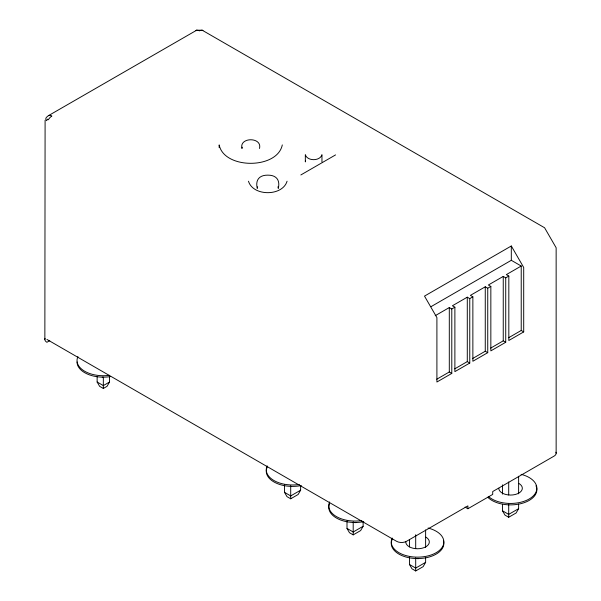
<?xml version="1.0" encoding="UTF-8"?>
<svg xmlns="http://www.w3.org/2000/svg" width="601" height="601" viewBox="0 0 601 601"><rect width="100%" height="100%" fill="white"/><g stroke="black" fill="none" stroke-linecap="round" stroke-linejoin="round"><path stroke-width="0.9" d="M45.098 120.29L44.857 339.422M242.263 147.177L241.963 148.485C238.943 136.863 262.524 136.863 259.497 148.485M257.611 186.806L257.251 188.376C255.2 179.804 259.452 175.049 267.776 175.146C276.092 175.049 280.351 179.804 278.301 188.376L277.94 186.806M282.297 144.909C277.361 169.452 224.098 169.452 219.162 144.909L219.162 147.591M287.068 181.217C282.545 196.482 253.006 196.482 248.483 181.217M305.616 160.655L305.331 161.894L305.331 154.735C307.284 161.308 320.01 161.308 321.956 154.735L321.956 161.894M109.532 376.459L109.532 382.018L107.053 386.315L103.334 388.464L99.616 386.315L97.137 382.018L97.137 376.459M300.628 485.563L300.628 490.191L298.141 494.488L290.704 498.785L286.985 496.636L284.506 492.339L284.506 484.932M363.124 521.645L363.124 526.273L360.645 530.57L353.2 534.867L349.481 532.719L347.002 528.422L347.002 521.014M425.621 557.728L425.621 562.356L423.142 566.653L415.697 570.95L411.978 568.801L409.499 564.504L409.499 557.097M518.618 504.029L518.618 508.664L516.139 512.961L508.701 517.258L504.983 515.11L502.504 510.812L502.504 504.329M196.399 30.681L196.955 30.05L48.365 115.7L46.615 117.157A6.078 3.508 0 0 0 46.615 120.666L47.577 119.156L48.365 119.749A7.017 4.049 -60 0 1 51.874 116.046A7.017 4.049 60 0 0 48.365 115.7M300.838 174.959L335.561 154.908M49.748 340.647L46.916 342.285A7.017 4.049 0 0 1 45.098 338.371M109.532 382.018L103.334 385.594L97.137 382.018M511.308 245.989L424.501 296.105L436.904 317.583L436.904 382.018L451.787 373.424L451.787 308.989L454.882 307.201L454.882 371.636L469.764 363.042L469.764 298.607L472.867 296.819L472.867 361.254L487.742 352.659L487.742 288.225L490.844 286.437L490.844 350.871L505.726 342.285L505.726 277.85L508.822 276.054L508.822 340.489L523.704 331.902L523.704 267.468L511.308 245.989L511.308 260.308L430.992 306.675M435.207 315.698L449.3 307.554L451.787 308.989M469.764 298.607L467.285 297.179L452.403 305.766L454.882 307.201M487.742 288.225L485.262 286.797L470.388 295.384L472.867 296.819M505.726 277.85L503.247 276.415L488.365 285.009L490.844 286.437M508.694 337.702L521.225 330.467L521.225 266.033L506.342 274.627L508.822 276.054M436.769 379.223L449.3 371.989L451.787 373.424M454.754 368.849L467.285 361.614L469.764 363.042M472.732 358.466L485.262 351.232L487.742 352.659M490.716 348.084L503.247 340.85L505.726 342.285M300.628 490.191L290.704 495.923L284.506 492.339M363.124 526.273L353.2 532.005L347.002 528.422M465.069 507.101L467.901 508.739L492.707 494.42L492.707 491.55L554.084 456.114A7.017 4.049 0 0 0 555.902 452.2M425.621 562.356L415.697 568.088L409.499 564.504M518.618 508.664L508.701 514.388L502.504 510.812M201.921 30.05L544.589 227.756L556.143 247.755L556.143 453.252M511.308 260.308L521.225 266.033M521.225 330.467L523.704 331.902M46.916 339.422L396.6 541.313A7.017 4.049 0 0 0 406.524 541.313L467.901 505.869L467.901 508.739M518.618 476.24L518.618 493.842M508.701 481.964L508.701 494.939M508.701 504.201L508.701 517.258M503.247 276.415L503.247 340.85M502.504 484.872L502.504 494.135M485.262 286.797L485.262 351.232M467.285 297.179L467.285 361.614M449.3 307.554L449.3 371.989M425.621 529.932L425.621 547.534M415.697 534.732L415.697 548.63M415.697 557.893L415.697 570.95M409.499 539.488L409.499 546.902M353.2 521.811L353.2 534.867M290.704 485.728L290.704 498.785M103.334 377.255L103.334 388.464M535.972 485.758A26.301 15.19 0 0 1 520.631 503.721A26.301 15.19 0 0 1 487.779 497.282M521.082 474.339A26.301 15.19 0 0 1 530.548 498.131A26.301 15.19 0 0 1 488.373 496.418M518.888 483.452A11.772 6.799 0 0 1 515.065 494.54A11.772 6.799 0 0 1 498.785 488.26M109.314 375.332A26.301 15.19 0 0 1 77.927 356.611M110.141 376.639A26.301 15.19 0 0 1 77.033 361.975M103.334 377.278A4.192 2.419 0 0 1 102.253 377.195M299.373 484.459A26.301 15.19 0 0 1 267.152 465.858M301.244 485.555A26.301 15.19 0 0 1 274.672 482.355A26.301 15.19 0 0 1 267.152 467.293M361.87 520.541A26.301 15.19 0 0 1 329.656 501.94M363.74 521.638A26.301 15.19 0 0 1 337.169 518.438A26.301 15.19 0 0 1 329.656 503.375M356.145 522.532A4.192 2.419 0 0 1 355.063 522.615M443.861 543.387A26.301 15.19 0 0 1 414.127 558.442A26.301 15.19 0 0 1 392.152 539.458M443.538 541.005A26.301 15.19 0 0 1 443.831 542.598M428.077 528.039A26.301 15.19 0 0 1 442.163 547.331A26.301 15.19 0 0 1 409.491 556.413A26.301 15.19 0 0 1 392.152 538.023M425.884 537.151A11.772 6.799 0 0 1 422.067 548.232A11.772 6.799 0 0 1 405.78 541.952M418.642 558.614A4.192 2.419 0 0 1 417.56 558.697M202.943 30.508A7.017 4.049 -60 0 0 199.434 30.854A7.017 4.049 60 0 0 195.934 30.508M197.864 30.328A6.078 3.508 0 0 1 201.012 30.328"/></g></svg>
